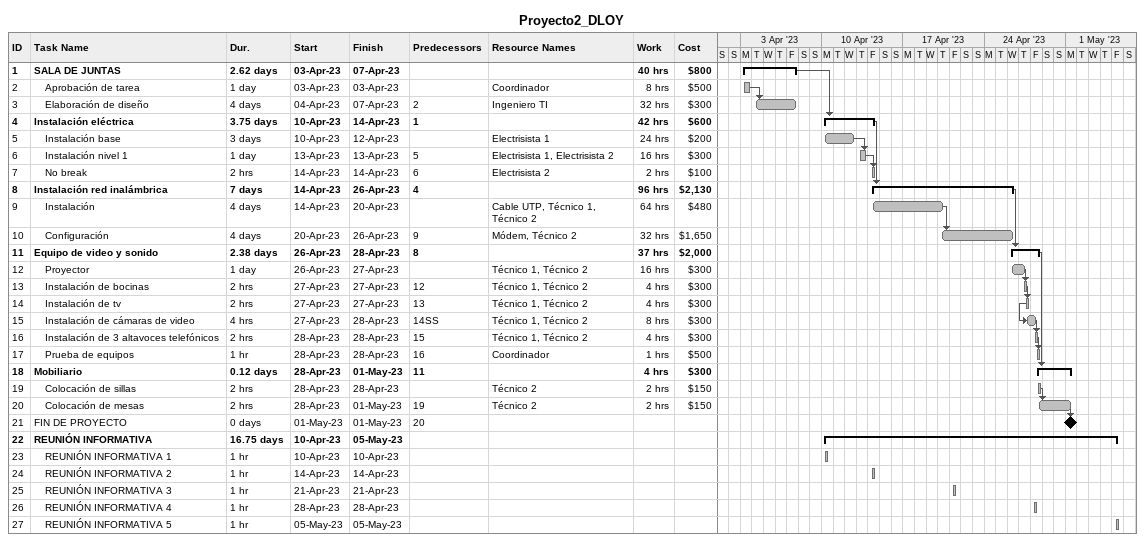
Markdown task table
Proyecto2_DLOY

| ID | Level | Task | Duration | Start | Finish | Predecessors | Resources | Work (h) | Cost ($) |
|---|---|---|---|---|---|---|---|---|---|
| 1 | 1 | **SALA DE JUNTAS** | 2.62d | 2023-04-03 | 2023-04-07 |  |  | 40 | 800 |
| 2 | 2 | Aprobación de tarea | 1d | 2023-04-03 | 2023-04-03 |  | Coordinador | 8 | 500 |
| 3 | 2 | Elaboración de diseño | 4d | 2023-04-04 | 2023-04-07 | 2 | Ingeniero TI | 32 | 300 |
| 4 | 1 | **Instalación eléctrica** | 3.75d | 2023-04-10 | 2023-04-14 | 1 |  | 42 | 600 |
| 5 | 2 | Instalación base | 3d | 2023-04-10 | 2023-04-12 |  | Electrisista 1 | 24 | 200 |
| 6 | 2 | Instalación nivel 1 | 1d | 2023-04-13 | 2023-04-13 | 5 | Electrisista 1, Electrisista 2 | 16 | 300 |
| 7 | 2 | No break | 2h | 2023-04-14 | 2023-04-14 | 6 | Electrisista 2 | 2 | 100 |
| 8 | 1 | **Instalación red inalámbrica** | 7d | 2023-04-14 | 2023-04-26 | 4 |  | 96 | 2130 |
| 9 | 2 | Instalación | 4d | 2023-04-14 | 2023-04-20 |  | Cable UTP, Técnico 1, Técnico 2 | 64 | 480 |
| 10 | 2 | Configuración | 4d | 2023-04-20 | 2023-04-26 | 9 | Módem, Técnico 2 | 32 | 1650 |
| 11 | 1 | **Equipo de video y sonido** | 2.38d | 2023-04-26 | 2023-04-28 | 8 |  | 37 | 2000 |
| 12 | 2 | Proyector | 1d | 2023-04-26 | 2023-04-27 |  | Técnico 1, Técnico 2 | 16 | 300 |
| 13 | 2 | Instalación de bocinas | 2h | 2023-04-27 | 2023-04-27 | 12 | Técnico 1, Técnico 2 | 4 | 300 |
| 14 | 2 | Instalación de tv | 2h | 2023-04-27 | 2023-04-27 | 13 | Técnico 1, Técnico 2 | 4 | 300 |
| 15 | 2 | Instalación de cámaras de video | 4h | 2023-04-27 | 2023-04-28 | 14SS | Técnico 1, Técnico 2 | 8 | 300 |
| 16 | 2 | Instalación de 3 altavoces telefónicos | 2h | 2023-04-28 | 2023-04-28 | 15 | Técnico 1, Técnico 2 | 4 | 300 |
| 17 | 2 | Prueba de equipos | 1h | 2023-04-28 | 2023-04-28 | 16 | Coordinador | 1 | 500 |
| 18 | 1 | **Mobiliario** | 0.12d | 2023-04-28 | 2023-05-01 | 11 |  | 4 | 300 |
| 19 | 2 | Colocación de sillas | 2h | 2023-04-28 | 2023-04-28 |  | Técnico 2 | 2 | 150 |
| 20 | 2 | Colocación de mesas | 2h | 2023-04-28 | 2023-05-01 | 19 | Técnico 2 | 2 | 150 |
| 21 | 1 | FIN DE PROYECTO | 0d | 2023-05-01 | 2023-05-01 | 20 |  |  |  |
| 22 | 1 | **REUNIÓN INFORMATIVA** | 16.75d | 2023-04-10 | 2023-05-05 |  |  |  |  |
| 23 | 2 | REUNIÓN INFORMATIVA 1 | 1h | 2023-04-10 | 2023-04-10 |  |  |  |  |
| 24 | 2 | REUNIÓN INFORMATIVA 2 | 1h | 2023-04-14 | 2023-04-14 |  |  |  |  |
| 25 | 2 | REUNIÓN INFORMATIVA 3 | 1h | 2023-04-21 | 2023-04-21 |  |  |  |  |
| 26 | 2 | REUNIÓN INFORMATIVA 4 | 1h | 2023-04-28 | 2023-04-28 |  |  |  |  |
| 27 | 2 | REUNIÓN INFORMATIVA 5 | 1h | 2023-05-05 | 2023-05-05 |  |  |  |  |
